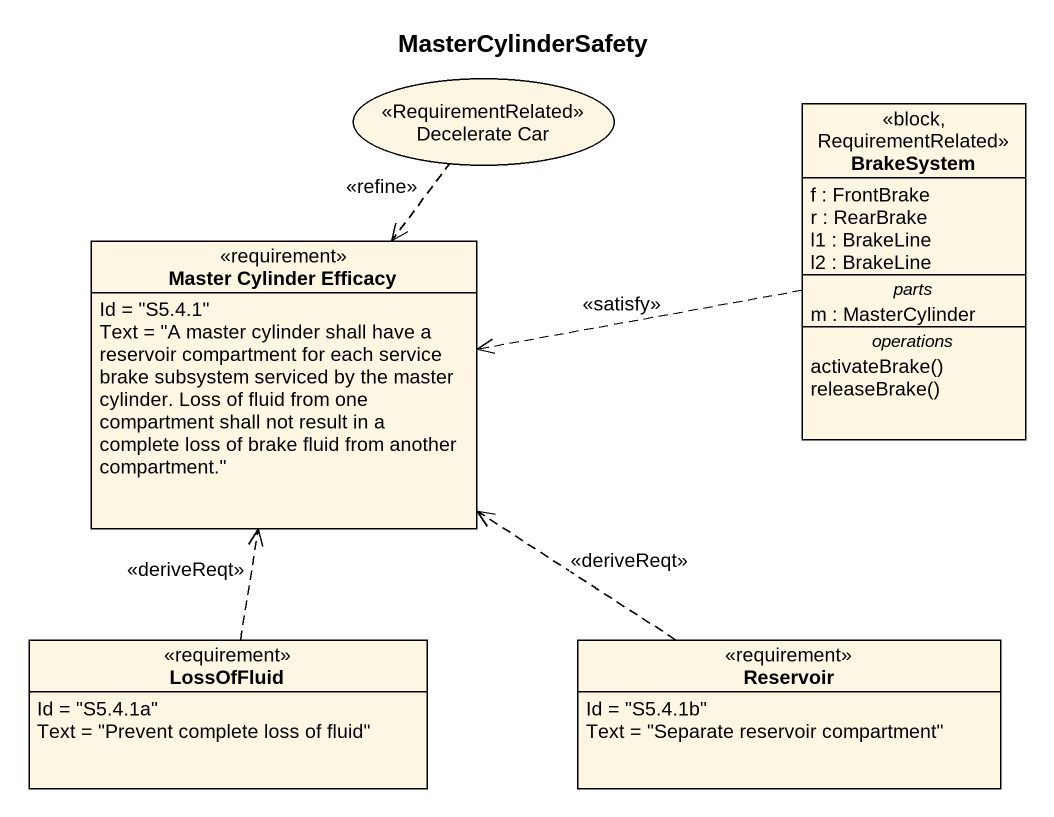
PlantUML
@startuml
title MasterCylinderSafety
allowmixing
hide circle
hide empty members
usecase "Decelerate Car" as Decelerate_Car <<RequirementRelated>>
class BrakeSystem <<block, RequirementRelated>> {
  f : FrontBrake
  r : RearBrake
  l1 : BrakeLine
  l2 : BrakeLine
  -- parts --
  m : MasterCylinder
  -- operations --
  activateBrake()
  releaseBrake()
}
class "Master Cylinder Efficacy" as Master_Cylinder_Efficacy <<requirement>> {
  Id = "S5.4.1"
  Text = "A master cylinder shall have a reservoir compartment for each service brake subsystem serviced by the master cylinder. Loss of fluid from one compartment shall not result in a complete loss of brake fluid from another compartment."
}
class LossOfFluid <<requirement>> {
  Id = "S5.4.1a"
  Text = "Prevent complete loss of fluid"
}
class Reservoir <<requirement>> {
  Id = "S5.4.1b"
  Text = "Separate reservoir compartment"
}
Decelerate_Car ..> Master_Cylinder_Efficacy : <<refine>>
BrakeSystem .left.> Master_Cylinder_Efficacy : <<satisfy>>
LossOfFluid .up.> Master_Cylinder_Efficacy : <<deriveReqt>>
Reservoir .up.> Master_Cylinder_Efficacy : <<deriveReqt>>
@enduml
